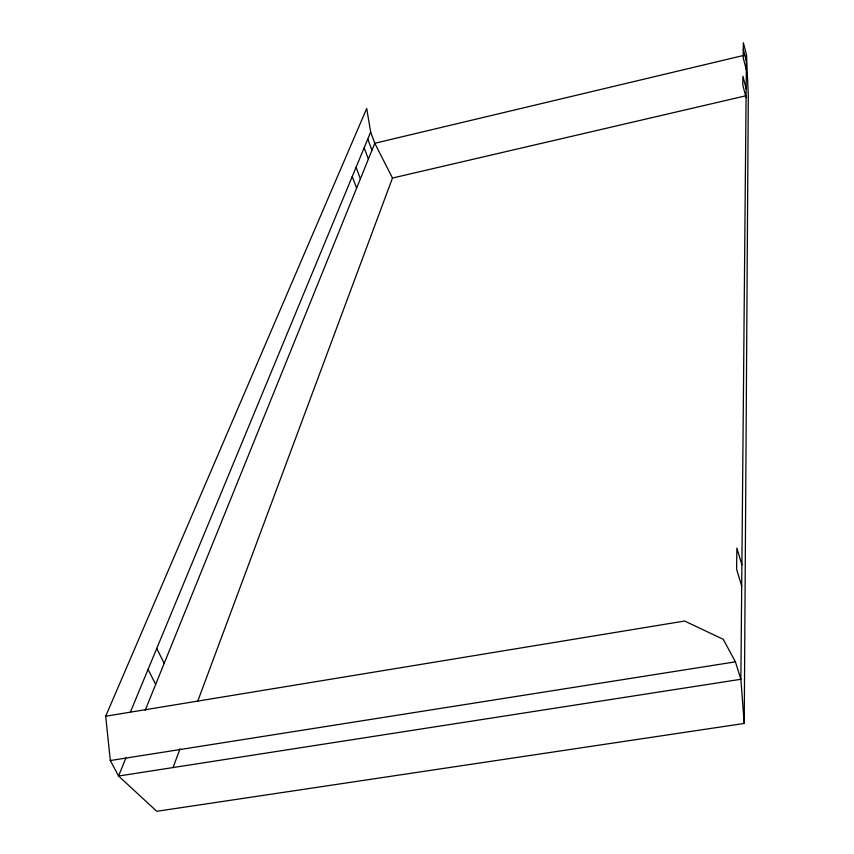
<?xml version="1.0" encoding="UTF-8"?>
<svg xmlns="http://www.w3.org/2000/svg" width="854" height="854" viewBox="0 0 854 854"><rect width="100%" height="100%" fill="white"/><g stroke="black" fill="none" stroke-linecap="round" stroke-linejoin="round"><path stroke-width="1.28" d="M197.68 701.38L392.477 178.038L374.778 143.28L370.657 132.082L366.718 108.458L105.693 716.228L110.315 760.54L118.567 776.03L156.773 811.3L744.229 723.445L748.307 95.232L746.46 54.763L743.354 42.7L743.161 57.613L746.332 69.847M746.46 54.763L740.866 679.282L744.229 723.445M173.042 767.586L180.013 748.851M125.89 757.936L118.567 776.03L740.866 679.282L735.411 661.839L723.274 639.326L684.652 621.029L105.693 716.228M145.201 710.261L374.778 143.28L743.983 55.35M130.331 712.225L370.657 132.082M392.477 178.038L745.702 95.829M110.315 760.54L735.411 661.839M148.073 669.397L155.663 684.428M156.752 648.453L164.181 663.366M352.243 176.543L356.609 188.136M356.075 167.299L360.388 178.796M364.167 147.763L368.373 159.1M367.775 139.042L371.928 150.304M741.699 586.079L736.596 569.244L736.874 548.108L741.891 564.793M746.076 97.591L742.809 85.069L742.916 76.23L746.161 88.667M743.268 49.319L746.407 61.456"/></g></svg>
